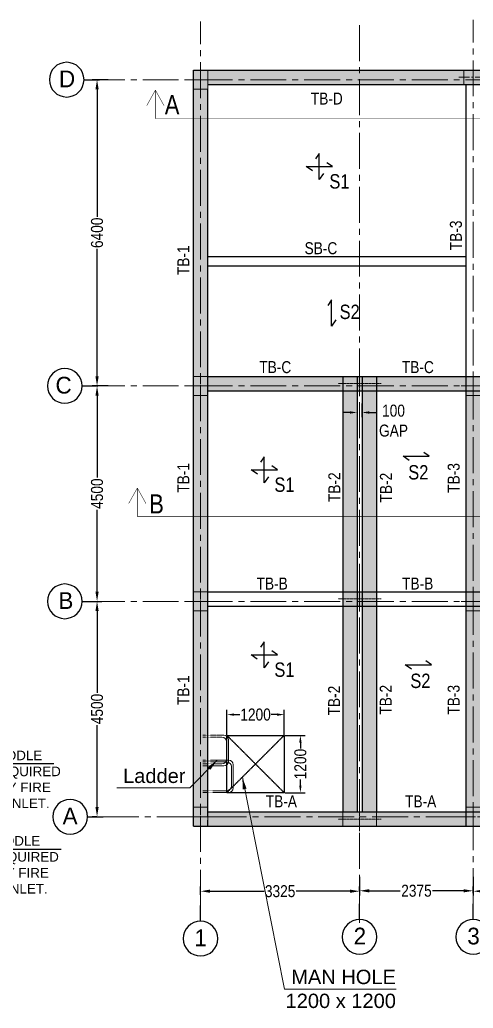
# Model space of a CAD drawing. Header units: inches. Extents: x -82712 to 364260, y -240815 to -94944.
# Drawn here: x 16721 to 26200, y -144768 to -124115 of the extents above; entities that cross this region are included whole.
import ezdxf
from ezdxf.enums import TextEntityAlignment as Align

# ---------------------------------------------------------------- set-up
doc = ezdxf.new("R2010")
doc.units = ezdxf.units.IN
doc.header["$MEASUREMENT"] = 0
for name, pattern in [('$DDT_AUDIT_GENERATED_(C)', [0]), ('CENTER2', [1.125, 0.75, -0.125, 0.125, -0.125]), ('DASHED2', [0.375, 0.25, -0.125]), ('HIDDEN', [0.375, 0.25, -0.125]), ('{ Leader Line}', [0])]:
    doc.linetypes.add(name, pattern=pattern)
doc.layers.get('Defpoints').update_dxf_attribs({"color": 8})
for name, color, linetype, lineweight in [('2MM', 8, 'Continuous', 20), ('BEAM - STR', 150, 'HIDDEN', 25), ('CENTER LINE', 1, 'CENTER2', 18), ('COLUMN - HACTH - STR', 25, '$DDT_AUDIT_GENERATED_(C)', 15), ('COLUMN - STR', 6, 'Continuous', 13), ('DIM - TANK', 94, '{ Leader Line}', 13), ('SECTION', 60, 'Continuous', 30), ('SECTION -  LINE - STR', 3, 'Continuous', 20), ('slab projection', 75, 'Continuous', 25), ('text', 7, 'Continuous', 25), ('TITAL', 7, 'Continuous', 18)]:
    doc.layers.add(name, color=color, linetype=linetype, lineweight=lineweight)
for name, color, linetype in [('BEAM TEXT', 60, 'Continuous'), ('COL', 6, 'Continuous'), ('Dim', 135, 'Continuous'), ('DIM.', 30, 'Continuous'), ('Grid', 8, 'CENTER2'), ('R.C.C. WALL - TANK', 32, 'Continuous'), ('WALL', 1, 'Continuous')]:
    doc.layers.add(name, color=color, linetype=linetype)
doc.styles.add('a1', font='arial.ttf', dxfattribs={"height": 0.3})
doc.styles.add('Annotative', font='arial.ttf')
doc.styles.add('ARIAL', font='arial.ttf')
doc.styles.add('ARIAL NARROW', font='ARIALN.TTF')
doc.styles.add('HS', font='ARIALN.TTF', dxfattribs={"height": 0.25})
doc.styles.add('PRADEEP - BOLD - STR', font='ANTQUAB.TTF')
doc.dimstyles.new('ISO-10', dxfattribs={"dimtxt": 125, "dimasz": 100, "dimexe": 30, "dimexo": 60, "dimgap": 30, "dimtad": 0, "dimdec": 0, "dimzin": 0, "dimdsep": 46, "dimtxsty": 'ARIAL NARROW', "dimcen": 0.09, "dimadec": 0, "dimazin": 0, "dimtfac": 1, "dimtdec": 0, "dimtofl": 0, "dimtmove": 0, "dimatfit": 3, "dimfxl": 1, "dimtolj": 1, "dimtzin": 0, "dimlwe": 13, "dimarcsym": 0})
doc.dimstyles.new('RF DIM', dxfattribs={"dimtxt": 0.275, "dimasz": 0.2, "dimexe": 0.1, "dimexo": 0.0225, "dimgap": 0.09, "dimtad": 0, "dimdec": 0, "dimlfac": 1000, "dimzin": 0, "dimdsep": 46, "dimtxsty": 'ARIAL', "dimblk": 'OBLIQUE', "dimcen": 0.09, "dimclrd": 125, "dimclre": 125, "dimclrt": 2, "dimadec": 0, "dimazin": 0, "dimtfac": 1, "dimtdec": 0, "dimtofl": 0, "dimtmove": 1, "dimatfit": 3, "dimfxl": 1, "dimtolj": 1, "dimtzin": 0, "dimlwd": 13, "dimlwe": 13, "dimarcsym": 0})
pattern_1 = [(50, (20350.47, -125166.16), (358.63, -31.376), [37.5, -412.5]), (355, (20350.47, -125166.16), (-69.3757, 376.096), [30, -330]), (100.4514, (20380.36, -125168.77), (289.2544, 344.72), [31.87, -350.571]), (46.1842, (20350.47, -125066.16), (533.621, -82.76), [56.25, -618.75]), (96.6356, (20394.94, -125073.05), (467.331, 487.059), [47.805, -525.857]), (351.1842, (20350.5, -125066.16), (467.331, 487.059), [45, -495]), (21, (20400.47, -125091.16), (298.4535, -201.3094), [37.5, -412.5]), (326, (20400.47, -125091.16), (121.6577, 362.575), [30, -330]), (71.4514, (20425.34, -125107.93), (420.111, 161.2656), [31.87, -350.571]), (37.5, (20350.47, -125166.16), (6.0799, 166.4469), [0, -326, 0, -335, 0, -331.25]), (7.5, (20350.47, -125166.16), (131.5348, 197.2059), [0, -191, 0, -318.5, 0, -126.25]), (327.5, (20238.97, -125166.16), (266.9112, -11.2774), [0, -125, 0, -390, 0, -517.5]), (317.5, (20188.97, -125166.16), (291.593, 50.0525), [0, -162.5, 0, -259, 0, -367.5])]

# ---------------------------------------------------------------- blocks, each defined once
blk = doc.blocks.new('COL')
at = {"layer": 'COLUMN - HACTH - STR'}
blk.add_hatch(color=256, dxfattribs=at).paths.add_polyline_path([(-0.15, -0.2), (0.15, -0.2), (0.15, 0.2), (-0.15, 0.2)])
at = {"layer": 'CENTER LINE', "ltscale": 0.3}
for p, q in [((0, -0.3), (0, 0.3)), ((-0.25, 0), (0.25, 0))]:
    blk.add_line(p, q, dxfattribs=at)
at = {"layer": 'COLUMN - STR'}
blk.add_lwpolyline([(-0.15, -0.2), (0.15, -0.2), (0.15, 0.2), (-0.15, 0.2)], close=True, dxfattribs=at)
blk = doc.blocks.new('GT')
at = {"layer": 'Grid', "color": 1, "linetype": 'Continuous', "ltscale": 3}
blk.add_line((0, 0.436), (0, 0), dxfattribs=at)
blk.add_circle((0, 0.919), 0.483, dxfattribs=at)
blk = doc.blocks.new('*D951')
at = {"layer": 'Defpoints', "color": 0, "ltscale": 200, "transparency": 16777216}
for p in [(150, -17240), (3475, -17157), (3475, -17157)]:
    blk.add_point(p, dxfattribs=at)
at = {"layer": 'DIM.', "color": 0, "lineweight": -2, "ltscale": 200, "transparency": 16777216}
for p, q in [((150, -17230), (150, -17057)), ((3475, -17147), (3475, -17057)), ((350, -17157), (1476, -17157)), ((3275, -17157), (2149, -17157))]:
    blk.add_line(p, q, dxfattribs=at)
at = {"layer": 'DIM.', "color": 0, "ltscale": 200, "transparency": 16777216}
for points in [[(350, -17123), (350, -17190), (150, -17157)], [(3275, -17123), (3275, -17190), (3475, -17157)]]:
    blk.add_solid(points, dxfattribs=at)
at = {"layer": 'DIM.', "color": 0, "ltscale": 200, "transparency": 16777216, "insert": (1813, -17157), "char_height": 250, "attachment_point": 5, "style": 'ARIAL NARROW'}
blk.add_mtext('\\A1;3325', dxfattribs=at)
blk = doc.blocks.new('*D952')
at = {"layer": 'Defpoints', "color": 0, "ltscale": 200, "transparency": 16777216}
for p in [(5850, -17205), (12050, -17157), (12050, -17268)]:
    blk.add_point(p, dxfattribs=at)
at = {"layer": 'DIM.', "color": 0, "lineweight": -2, "ltscale": 200, "transparency": 16777216}
for p, q in [((5850, -17195), (5850, -17057)), ((12050, -17258), (12050, -17057)), ((6050, -17157), (8614, -17157)), ((11850, -17157), (9286, -17157))]:
    blk.add_line(p, q, dxfattribs=at)
at = {"layer": 'DIM.', "color": 0, "ltscale": 200, "transparency": 16777216}
for points in [[(6050, -17123), (6050, -17190), (5850, -17157)], [(11850, -17123), (11850, -17190), (12050, -17157)]]:
    blk.add_solid(points, dxfattribs=at)
at = {"layer": 'DIM.', "color": 0, "ltscale": 200, "transparency": 16777216, "insert": (8950, -17157), "char_height": 250, "attachment_point": 5, "style": 'ARIAL NARROW'}
blk.add_mtext('\\A1;6200', dxfattribs=at)
blk = doc.blocks.new('*D953')
at = {"layer": 'Defpoints', "color": 0, "ltscale": 200, "transparency": 16777216}
for p in [(12050, -17268), (18200, -17157), (18200, -17240)]:
    blk.add_point(p, dxfattribs=at)
at = {"layer": 'DIM.', "color": 0, "lineweight": -2, "ltscale": 200, "transparency": 16777216}
for p, q in [((12050, -17258), (12050, -17057)), ((18200, -17230), (18200, -17057)), ((12250, -17157), (14789, -17157)), ((18000, -17157), (15461, -17157))]:
    blk.add_line(p, q, dxfattribs=at)
at = {"layer": 'DIM.', "color": 0, "ltscale": 200, "transparency": 16777216}
for points in [[(12250, -17123), (12250, -17190), (12050, -17157)], [(18000, -17123), (18000, -17190), (18200, -17157)]]:
    blk.add_solid(points, dxfattribs=at)
at = {"layer": 'DIM.', "color": 0, "ltscale": 200, "transparency": 16777216, "insert": (15125, -17157), "char_height": 250, "attachment_point": 5, "style": 'ARIAL NARROW'}
blk.add_mtext('\\A1;6150', dxfattribs=at)
blk = doc.blocks.new('*D954')
at = {"layer": 'Defpoints', "color": 0, "ltscale": 200, "transparency": 16777216}
for p in [(-2014, -200), (-1770, -200), (-1770, -6600)]:
    blk.add_point(p, dxfattribs=at)
at = {"layer": 'DIM.', "color": 0, "lineweight": -2, "ltscale": 200, "transparency": 16777216}
for p, q in [((-1780, -200), (-2114, -200)), ((-2014, -400), (-2014, -3064)), ((-2014, -6400), (-2014, -3736)), ((-1780, -6600), (-2114, -6600))]:
    blk.add_line(p, q, dxfattribs=at)
at = {"layer": 'DIM.', "color": 0, "ltscale": 200, "transparency": 16777216}
for points in [[(-2047, -400), (-1981, -400), (-2014, -200)], [(-2047, -6400), (-1981, -6400), (-2014, -6600)]]:
    blk.add_solid(points, dxfattribs=at)
at = {"layer": 'DIM.', "color": 0, "ltscale": 200, "transparency": 16777216, "insert": (-2014, -3400), "char_height": 250, "attachment_point": 5, "rotation": 90, "style": 'ARIAL NARROW'}
blk.add_mtext('\\A1;6400', dxfattribs=at)
blk = doc.blocks.new('*D955')
at = {"layer": 'Defpoints', "color": 0, "ltscale": 200, "transparency": 16777216}
for p in [(-1831, -6600), (-2184, -11100), (-2014, -11100)]:
    blk.add_point(p, dxfattribs=at)
at = {"layer": 'DIM.', "color": 0, "lineweight": -2, "ltscale": 200, "transparency": 16777216}
for p, q in [((-1841, -6600), (-2114, -6600)), ((-2014, -6800), (-2014, -8510)), ((-2014, -10900), (-2014, -9190)), ((-2174, -11100), (-1914, -11100))]:
    blk.add_line(p, q, dxfattribs=at)
at = {"layer": 'DIM.', "color": 0, "ltscale": 200, "transparency": 16777216}
for points in [[(-2047, -6800), (-1981, -6800), (-2014, -6600)], [(-2047, -10900), (-1981, -10900), (-2014, -11100)]]:
    blk.add_solid(points, dxfattribs=at)
at = {"layer": 'DIM.', "color": 0, "ltscale": 200, "transparency": 16777216, "insert": (-2014, -8850), "char_height": 250, "attachment_point": 5, "rotation": 90, "style": 'ARIAL NARROW'}
blk.add_mtext('\\A1;4500', dxfattribs=at)
blk = doc.blocks.new('*D956')
at = {"layer": 'Defpoints', "color": 0, "ltscale": 200, "transparency": 16777216}
for p in [(-2184, -11100), (-2014, -15600), (-2008, -15600)]:
    blk.add_point(p, dxfattribs=at)
at = {"layer": 'DIM.', "color": 0, "lineweight": -2, "ltscale": 200, "transparency": 16777216}
for p, q in [((-2174, -11100), (-1914, -11100)), ((-2014, -11300), (-2014, -13010)), ((-2014, -15400), (-2014, -13690)), ((-2018, -15600), (-2114, -15600))]:
    blk.add_line(p, q, dxfattribs=at)
at = {"layer": 'DIM.', "color": 0, "ltscale": 200, "transparency": 16777216}
for points in [[(-2047, -11300), (-1981, -11300), (-2014, -11100)], [(-2047, -15400), (-1981, -15400), (-2014, -15600)]]:
    blk.add_solid(points, dxfattribs=at)
at = {"layer": 'DIM.', "color": 0, "ltscale": 200, "transparency": 16777216, "insert": (-2014, -13350), "char_height": 250, "attachment_point": 5, "rotation": 90, "style": 'ARIAL NARROW'}
blk.add_mtext('\\A1;4500', dxfattribs=at)
blk = doc.blocks.new('*D790')
at = {"layer": 'Defpoints', "color": 0, "ltscale": 200, "transparency": 16777216}
for p in [(3475, -16843), (5850, -16843), (5850, -17148)]:
    blk.add_point(p, dxfattribs=at)
at = {"layer": 'DIM.', "color": 0, "lineweight": -2, "ltscale": 200, "transparency": 16777216}
for p, q in [((3475, -16853), (3475, -17248)), ((5850, -16853), (5850, -17248)), ((3675, -17148), (4324, -17148)), ((5650, -17148), (5001, -17148))]:
    blk.add_line(p, q, dxfattribs=at)
at = {"layer": 'DIM.', "color": 0, "ltscale": 200, "transparency": 16777216}
for points in [[(3675, -17115), (3675, -17182), (3475, -17148)], [(5650, -17115), (5650, -17182), (5850, -17148)]]:
    blk.add_solid(points, dxfattribs=at)
at = {"layer": 'DIM.', "color": 0, "ltscale": 200, "transparency": 16777216, "insert": (4663, -17148), "char_height": 250, "attachment_point": 5, "style": 'ARIAL NARROW'}
blk.add_mtext('\\A1;2375', dxfattribs=at)
blk = doc.blocks.new('*D589')
at = {"layer": 'Defpoints', "color": 0, "ltscale": 200, "transparency": 16777216}
for p in [(22250, -139066), (22587, -139066), (22250, -140266)]:
    blk.add_point(p, dxfattribs=at)
at = {"layer": 'DIM - TANK', "color": 0, "lineweight": -2, "ltscale": 200, "transparency": 16777216}
for p, q in [((22260, -139066), (22687, -139066)), ((22587, -139216), (22587, -139340)), ((22587, -140116), (22587, -139992)), ((22260, -140266), (22687, -140266))]:
    blk.add_line(p, q, dxfattribs=at)
at = {"layer": 'DIM - TANK', "color": 0, "ltscale": 200, "transparency": 16777216}
for points in [[(22562, -139216), (22612, -139216), (22587, -139066)], [(22562, -140116), (22612, -140116), (22587, -140266)]]:
    blk.add_solid(points, dxfattribs=at)
at = {"layer": 'DIM - TANK', "color": 0, "ltscale": 200, "transparency": 16777216, "insert": (22587, -139666), "char_height": 250, "attachment_point": 5, "rotation": 90, "style": 'ARIAL NARROW'}
blk.add_mtext('\\A1;1200', dxfattribs=at)
blk = doc.blocks.new('_Oblique')
at = {"layer": '2MM', "color": 0, "lineweight": -2}
blk.add_line((-0.5, -0.5), (0.5, 0.5), dxfattribs=at)
blk = doc.blocks.new('*D588')
at = {"layer": 'Defpoints', "color": 0, "ltscale": 200, "transparency": 16777216}
for p in [(22250, -138633), (21050, -139066), (22250, -139066)]:
    blk.add_point(p, dxfattribs=at)
at = {"layer": 'DIM - TANK', "color": 0, "lineweight": -2, "ltscale": 200, "transparency": 16777216}
for p, q in [((21050, -139056), (21050, -138533)), ((22250, -139056), (22250, -138533)), ((21200, -138633), (21324, -138633)), ((22100, -138633), (21977, -138633))]:
    blk.add_line(p, q, dxfattribs=at)
at = {"layer": 'DIM - TANK', "color": 0, "ltscale": 200, "transparency": 16777216}
for points in [[(21200, -138608), (21200, -138658), (21050, -138633)], [(22100, -138608), (22100, -138658), (22250, -138633)]]:
    blk.add_solid(points, dxfattribs=at)
at = {"layer": 'DIM - TANK', "color": 0, "ltscale": 200, "transparency": 16777216, "insert": (21650, -138633), "char_height": 250, "attachment_point": 5, "style": 'ARIAL NARROW'}
blk.add_mtext('\\A1;1200', dxfattribs=at)
blk = doc.blocks.new('*D816')
at = {"layer": 'Defpoints', "color": 0, "ltscale": 200, "transparency": 16777216}
for p in [(23775, -132121), (23875, -132121), (23875, -132320)]:
    blk.add_point(p, dxfattribs=at)
at = {"layer": 'DIM - TANK', "color": 0, "lineweight": -2, "ltscale": 200, "transparency": 16777216}
for p, q in [((23775, -132131), (23775, -132420)), ((23875, -132131), (23875, -132420)), ((23625, -132320), (23475, -132320)), ((24025, -132320), (24175, -132320))]:
    blk.add_line(p, q, dxfattribs=at)
at = {"layer": 'DIM - TANK', "color": 0, "ltscale": 200, "transparency": 16777216}
for points in [[(23625, -132295), (23625, -132345), (23775, -132320)], [(24025, -132295), (24025, -132345), (23875, -132320)]]:
    blk.add_solid(points, dxfattribs=at)
at = {"layer": 'DIM - TANK', "color": 0, "ltscale": 200, "transparency": 16777216, "insert": (24534, -132492), "char_height": 250, "attachment_point": 5, "style": 'ARIAL NARROW'}
blk.add_mtext('\\A1;100\\PGAP', dxfattribs=at)
blk = doc.blocks.new('A$C380922C6')
at = {"layer": 'COLUMN - HACTH - STR'}
for points in [[(3125, -6700), (3125, -6400), (3825, -6400), (3825, -6700)], [(3125, -11200), (3125, -10900), (3825, -10900), (3825, -11200)], [(3125, -15800), (3125, -15500), (3825, -15500), (3825, -15800)]]:
    blk.add_hatch(color=256, dxfattribs=at).paths.add_polyline_path(points)
at = {"layer": 'CENTER LINE'}
blk.add_lwpolyline([(3475, -6300), (3475, -6800)], dxfattribs=at)
at = {"layer": 'CENTER LINE', "ltscale": 0.3}
for points in [[(3925, -6550), (3025, -6550)], [(3475, -10800), (3475, -11300)], [(3925, -11050), (3025, -11050)], [(3475, -15400), (3475, -15900)], [(3925, -15650), (3025, -15650)]]:
    blk.add_lwpolyline(points, dxfattribs=at)
at = {"layer": 'COLUMN - STR'}
for points in [[(3125, -6700), (3125, -6400), (3825, -6400), (3825, -6700)], [(3125, -11200), (3125, -10900), (3825, -10900), (3825, -11200)], [(3125, -15800), (3125, -15500), (3825, -15500), (3825, -15800)]]:
    blk.add_lwpolyline(points, close=True, dxfattribs=at)
at = {"layer": 'Grid', "color": 251, "lineweight": 13, "ltscale": 1000}
for p, q in [((3475, -17814.2), (3475, 1051.6)), ((5850, -17422.2), (5850, 1051.6)), ((12050, -17422.2), (12050, 1051.6)), ((150, -17458.5), (150, 1015.3)), ((18200, -17458.5), (18200, 1015.3)), ((-2184.1, -200), (18721.5, -200)), ((-2184.1, -6600), (18810.1, -6600)), ((-2184.1, -11100), (18810.1, -11100)), ((-1888.6, -15600), (18684.7, -15600))]:
    blk.add_line(p, q, dxfattribs=at)
at = {"layer": 'COL', "xscale": 1000, "yscale": 1000, "zscale": 1000}
for p in [(150, -200), (18200, -200), (150, -6600), (5850, -6600), (12050, -6600), (18200, -6600), (150, -11100), (5850, -11100), (12050, -11100), (18200, -11100), (150, -15600), (5850, -15600), (12050, -15600), (18200, -15600)]:
    blk.add_blockref('COL', p, dxfattribs=at)
at = {"layer": 'COL', "xscale": 1000, "yscale": 1000, "zscale": 1000, "rotation": 270}
for p in [(5850, -150), (12100, -150)]:
    blk.add_blockref('COL', p, dxfattribs=at)
at = {"layer": 'Grid', "color": 1, "zscale": 750}
for p, xscale, yscale, rotation in [((-1959.6, -200), -750.0000000000032, 750.0000000000032, 90), ((-2000, -6600), -750.0000000000032, 750.0000000000032, 90), ((-2000.1, -11100), -750.0000000000032, 750.0000000000032, 90), ((-1888.6, -15600), -750.0000000000032, 750.0000000000032, 90), ((150, -17458.5), -750, 750, 180), ((3475, -17422.2), -750, 750, 180), ((5850, -17422.2), -750, 750, 180), ((12050, -17456.1), -750, 750, 180), ((18200, -17458.5), -750, 750, 180)]:
    blk.add_blockref('GT', p, dxfattribs=dict(at, xscale=xscale, yscale=yscale, rotation=rotation))
at = {"layer": 'Grid', "color": 1, "style": 'PRADEEP - BOLD - STR'}
for s, p in [('D', (-2640.9, -358.8)), ('C', (-2713.3, -6758.8)), ('B', (-2665.4, -11258.8)), ('A', (-2577.9, -15758.8)), ('1', (150, -18306.7)), ('2', (3480.8, -18269)), ('3', (5855.8, -18269)), ('4', (12050, -18304.3)), ('5', (18200, -18306.7))]:
    blk.add_text(s, height=350, dxfattribs=at).set_placement(p, align=Align.CENTER)
at = {"layer": 'DIM.', "ltscale": 200}
for base, p1, p2, angle, picture, middle in [((-2013.9, -200), (-1770.5, -6600), (-1770.5, -200), 270, '*D954', (-2013.9, -3400)), ((-2013.9, -11100), (-1830.5, -6600), (-2184.1, -11100), 90, '*D955', (-2013.9, -8850)), ((-2013.9, -15600), (-2184.1, -11100), (-2008.1, -15600), 90, '*D956', (-2013.9, -13350))]:
    dim = blk.add_linear_dim(base=base, p1=p1, p2=p2, angle=angle, dimstyle='ISO-10', override={"dimtxt": 250, "dimasz": 200, "dimexe": 100, "dimexo": 10, "dimdle": 100, "dimlwe": 65534}, dxfattribs=at)
    dim.commit()
    dim.dimension.update_dxf_attribs({"geometry": picture, "text_midpoint": middle})
for base, p1, p2, picture, middle in [((5850, -17148.3), (3475, -16843.2), (5850, -16843.2), '*D790', (4662.5, -17148.3)), ((3475, -17156.8), (150, -17240.1), (3475, -17156.8), '*D951', (1812.5, -17156.8)), ((12050, -17156.8), (5850, -17205.4), (12050, -17268.2), '*D952', (8950, -17156.8)), ((18200, -17156.8), (12050, -17268.2), (18200, -17240.1), '*D953', (15125, -17156.8))]:
    dim = blk.add_linear_dim(base=base, p1=p1, p2=p2, dimstyle='ISO-10', override={"dimtxt": 250, "dimasz": 200, "dimexe": 100, "dimexo": 10, "dimdle": 100, "dimlwe": 65534}, dxfattribs=at)
    dim.commit()
    dim.dimension.update_dxf_attribs({"geometry": picture, "text_midpoint": middle})

msp = doc.modelspace()

# ---------------------------------------------------------------- hatches: boundary and pattern name
h = msp.add_hatch()
h.set_pattern_fill('AR-CONC', color=253, scale=50)
h.set_pattern_definition(pattern_1)
h.paths.add_polyline_path([(20350.4737, -125166.1553), (38400.4737, -125166.1553), (38400.4737, -125466.1553), (20350.4737, -125466.1553)])
h = msp.add_hatch()
h.set_pattern_fill('AR-CONC', color=253, scale=50)
h.set_pattern_definition(pattern_1)
h.paths.add_polyline_path([(20350.4737, -125466.1553), (20650.4737, -125466.1553), (20650.4737, -140966.1553), (20350.4737, -140966.1553)])
h = msp.add_hatch()
h.set_pattern_fill('AR-CONC', color=253, scale=50)
h.set_pattern_definition(pattern_1)
h.paths.add_polyline_path([(20650.4737, -131866.1553), (38400.4737, -131866.1553), (38400.4737, -131566.1553), (20650.4737, -131566.1553)])
h = msp.add_hatch()
h.set_pattern_fill('AR-CONC', color=253, scale=50)
h.set_pattern_definition([(50, (20375.47, -125166.16), (358.63, -31.376), [37.5, -412.5]), (355, (20375.47, -125166.16), (-69.376, 376.096), [30, -330]), (100.4514, (20405.36, -125168.77), (289.2544, 344.72), [31.87, -350.571]), (46.1842, (20375.47, -125066.16), (533.621, -82.76), [56.25, -618.75]), (96.6356, (20419.94, -125073.05), (467.331, 487.06), [47.805, -525.857]), (351.184, (20375.5, -125066.16), (467.331, 487.06), [45, -495]), (21, (20425.47, -125091.16), (298.4535, -201.3094), [37.5, -412.5]), (326, (20425.47, -125091.16), (121.658, 362.575), [30, -330]), (71.4514, (20450.34, -125107.93), (420.111, 161.2656), [31.87, -350.571]), (37.5, (20375.47, -125166.16), (6.0799, 166.4469), [0, -326, 0, -335, 0, -331.25]), (7.5, (20375.47, -125166.16), (131.5348, 197.2059), [0, -191, 0, -318.5, 0, -126.25]), (327.5, (20263.97, -125166.16), (266.9112, -11.2774), [0, -125, 0, -390, 0, -517.5]), (317.5, (20213.97, -125166.16), (291.593, 50.0525), [0, -162.5, 0, -259, 0, -367.5])])
h.paths.add_polyline_path([(23475.4737, -140666.1553), (23775.4737, -140666.1553), (23775.4737, -131866.1553), (23475.4737, -131866.1553)])
h = msp.add_hatch()
h.set_pattern_fill('AR-CONC', color=253, scale=50)
h.set_pattern_definition([(50, (20325.47, -125166.16), (358.63, -31.376), [37.5, -412.5]), (355, (20325.47, -125166.16), (-69.376, 376.096), [30, -330]), (100.4514, (20355.36, -125168.77), (289.2544, 344.72), [31.87, -350.571]), (46.1842, (20325.47, -125066.16), (533.621, -82.76), [56.25, -618.75]), (96.6356, (20369.94, -125073.05), (467.331, 487.06), [47.805, -525.857]), (351.184, (20325.5, -125066.16), (467.331, 487.06), [45, -495]), (21, (20375.47, -125091.16), (298.4535, -201.3094), [37.5, -412.5]), (326, (20375.47, -125091.16), (121.658, 362.575), [30, -330]), (71.4514, (20400.34, -125107.93), (420.111, 161.2656), [31.87, -350.571]), (37.5, (20325.47, -125166.16), (6.0799, 166.4469), [0, -326, 0, -335, 0, -331.25]), (7.5, (20325.47, -125166.16), (131.5348, 197.2059), [0, -191, 0, -318.5, 0, -126.25]), (327.5, (20213.97, -125166.16), (266.9112, -11.2774), [0, -125, 0, -390, 0, -517.5]), (317.5, (20163.97, -125166.16), (291.593, 50.0525), [0, -162.5, 0, -259, 0, -367.5])])
h.paths.add_polyline_path([(23875.4737, -131866.1553), (24175.4737, -131866.1553), (24175.4737, -140666.1553), (23875.4737, -140666.1553)])
h = msp.add_hatch()
h.set_pattern_fill('AR-CONC', color=253, scale=50)
h.set_pattern_definition(pattern_1)
h.paths.add_polyline_path([(26050.4737, -140666.1553), (26350.4737, -140666.1553), (26350.4737, -131866.1553), (26050.4737, -131866.1553)])
h = msp.add_hatch()
h.set_pattern_fill('AR-CONC', color=253, scale=50)
h.set_pattern_definition(pattern_1)
h.paths.add_polyline_path([(38400.4737, -140666.1553), (20650.4737, -140666.1553), (20650.4737, -140966.1553), (38400.4737, -140966.1553)])

# ---------------------------------------------------------------- linework, layer by layer
at = {"layer": 'BEAM - STR'}
for p, q in [((20650.4737, -125166.1553), (38700.4737, -125166.1553)), ((20650.4737, -125466.1553), (38400.4737, -125466.1553)), ((22250.4737, -140266.1553), (21050.4737, -139066.1553)), ((21050.4737, -140266.1553), (22250.4737, -139066.1553))]:
    msp.add_line(p, q, dxfattribs=at)
at = {"layer": 'BEAM - STR', "lineweight": 25}
for p, q in [((20350.4737, -140966.1553), (20350.4737, -125566.1553)), ((20650.4737, -140666.1553), (20650.4737, -125566.1553)), ((26050.4737, -140666.1553), (26050.4737, -125466.1553)), ((26050.4737, -129066.1553), (20650.4737, -129066.1553)), ((26050.4737, -129266.1553), (20650.4737, -129266.1553)), ((20650.4737, -131566.1553), (38400.4737, -131566.1553)), ((20650.4737, -131866.1553), (38400.4737, -131866.1553)), ((20650.4737, -136066.1553), (38400.4737, -136066.1553)), ((20650.4737, -136366.1553), (38400.4737, -136366.1553)), ((20650.4737, -140666.1553), (38400.4737, -140666.1553)), ((20350.4737, -140966.1553), (38700.4737, -140966.1553))]:
    msp.add_line(p, q, dxfattribs=at)
at = {"layer": 'BEAM - STR', "lineweight": 25, "elevation": 0}
for points in [[(23475.4737, -131566.1553), (23475.4737, -140666.1553)], [(23775.4737, -131566.1553), (23775.4737, -140666.1553)], [(23875.4737, -131566.1553), (23875.4737, -140666.1553)], [(24175.4737, -131566.1553), (24175.4737, -140666.1553)]]:
    msp.add_lwpolyline(points, dxfattribs=at)
at = {"layer": 'BEAM - STR', "elevation": 0}
msp.add_lwpolyline([(21050.4737, -140266.1553), (21050.4737, -139066.1553), (22250.4737, -139066.1553), (22250.4737, -140266.1553)], close=True, dxfattribs=at)
at = {"layer": 'R.C.C. WALL - TANK'}
for p, q in [((20650.4737, -131566.1553), (38400.4737, -131566.1553)), ((26050.4737, -140966.1553), (26050.4737, -131566.1553)), ((20650.4737, -131866.1553), (38400.4737, -131866.1553)), ((20350.4737, -140966.1553), (30250.4737, -140966.1553))]:
    msp.add_line(p, q, dxfattribs=at)
at = {"layer": 'R.C.C. WALL - TANK', "elevation": 0}
for points in [[(20350.4737, -140966.1553), (20350.4737, -125166.1553), (38700.4737, -125166.1553), (38700.4737, -140966.1553)], [(23475.4737, -131866.1553), (23475.4737, -140666.1553)], [(23775.4737, -131866.1553), (23775.4737, -140666.1553)], [(23875.4737, -131866.1553), (23875.4737, -140666.1553)], [(24175.4737, -131866.1553), (24175.4737, -140666.1553)]]:
    msp.add_lwpolyline(points, dxfattribs=at)
at = {"layer": 'SECTION', "color": 253, "linetype": 'CENTER2', "lineweight": 15, "ltscale": 1500, "const_width": 10, "elevation": 0}
for points in [[(19555.906, -125584.3259), (19374.7182, -125909.4637)], [(19555.906, -125584.3259), (19555.906, -126176.3396), (39576.5277, -126176.3396), (39576.5277, -125584.3259)], [(19555.906, -125584.3259), (19737.0938, -125909.4637)], [(19178.3023, -133898.2401), (18997.1145, -134223.3779)], [(19178.3023, -133898.2401), (19178.3023, -134490.2537), (39825.0769, -134490.2537), (39825.0769, -133898.2401)], [(19178.3023, -133898.2401), (19359.4901, -134223.3779)]]:
    msp.add_lwpolyline(points, dxfattribs=at)
at = {"layer": 'slab projection', "elevation": 0}
for points in [[(23073.2461, -127326.1006), (22981.933, -127454.84), (22981.933, -126907.6978), (22901.3626, -127020.3447)], [(22837.1013, -127272.5819), (22708.3619, -127181.2689), (23255.5041, -127181.2689), (23142.8572, -127100.6984)], [(23329.9079, -130387.279), (23238.5948, -130516.0184), (23238.5948, -129968.8762), (23158.0244, -130081.5231)], [(24862.7673, -133325.524), (24734.028, -133234.2109), (25281.1702, -133234.2109), (25168.5232, -133153.6405)], [(21923.7314, -133663.0206), (21832.4183, -133791.76), (21832.4183, -133244.6178), (21751.8479, -133357.2647)], [(21687.5865, -133609.5019), (21558.8472, -133518.1889), (22105.9894, -133518.1889), (21993.3424, -133437.6184)], [(21923.0426, -137528.4502), (21831.7295, -137657.1896), (21831.7295, -137110.0474), (21751.1591, -137222.6943)], [(21686.8977, -137474.9315), (21558.1584, -137383.6185), (22105.3006, -137383.6185), (21992.6537, -137303.048)], [(24906.489, -137682.3275), (24777.7497, -137591.0144), (25324.8919, -137591.0144), (25212.245, -137510.444)]]:
    msp.add_lwpolyline(points, dxfattribs=at)
at = {"layer": 'TITAL', "color": 137, "linetype": 'HIDDEN', "ltscale": 0.5}
for p, q in [((20550.4737, -139062.8023, 0.0001), (20850.4737, -139062.8023, 0.0001)), ((20550.4737, -139103.0627, 0.0001), (20850.4737, -139103.0627, 0.0001)), ((20550.4737, -139582.8023, 0.0001), (20850.4737, -139582.8023, 0.0001)), ((20550.4737, -139623.0627, 0.0001), (20850.4737, -139623.0627, 0.0001)), ((20850.4737, -139662.542, 0.0001), (20550.4737, -139662.542, 0.0001)), ((20850.4737, -139702.8023, 0.0001), (20550.4737, -139702.8023, 0.0001)), ((20850.4737, -140222.542, 0.0001), (20550.4737, -140222.542, 0.0001)), ((20850.4737, -140262.8023, 0.0001), (20550.4737, -140262.8023, 0.0001))]:
    msp.add_line(p, q, dxfattribs=at)
at = {"layer": 'TITAL', "color": 137, "ltscale": 10}
for p, q in [((20850.4737, -139062.8023, 0.0001), (20988.1625, -139062.8023, 0.0001)), ((20850.4737, -139103.0627, 0.0001), (20947.9021, -139103.0627, 0.0001)), ((21044.527, -139199.6876, 0.0001), (21044.527, -139565.917, 0.0001)), ((21084.7874, -139159.4272, 0.0001), (21084.7874, -139606.1774, 0.0001)), ((20850.4737, -139582.8023, 0.0001), (21088.1625, -139582.8023, 0.0001)), ((20850.4737, -139623.0627, 0.0001), (21047.9021, -139623.0627, 0.0001)), ((20947.9021, -139662.542, 0.0001), (20850.4737, -139662.542, 0.0001)), ((20988.1625, -139702.8023, 0.0001), (20850.4737, -139702.8023, 0.0001)), ((21144.527, -139719.6876, 0.0001), (21144.527, -140125.917, 0.0001)), ((21184.7874, -139679.4272, 0.0001), (21184.7874, -140166.1774, 0.0001)), ((21047.9021, -140222.542, 0.0001), (20850.4737, -140222.542, 0.0001)), ((21088.1625, -140262.8023, 0.0001), (20850.4737, -140262.8023, 0.0001))]:
    msp.add_line(p, q, dxfattribs=at)
for centre, start, end in [((20947.9021, -139199.6876, 0.0001), 0, 90), ((20988.1625, -139159.4272, 0.0001), 0, 90), ((20947.9021, -139565.917, 0.0001), 270, 0), ((20988.1625, -139606.1774, 0.0001), 270, 0), ((21088.1625, -139679.4272, 0.0001), 0, 90), ((21047.9021, -139719.6876, 0.0001), 0, 90), ((21047.9021, -140125.917, 0.0001), 270, 0), ((21088.1625, -140166.1774, 0.0001), 270, 0)]:
    msp.add_arc(centre, 96.6249, start, end, dxfattribs=at)
at = {"layer": 'WALL', "linetype": 'DASHED2', "ltscale": 500}
for p, q in [((20650.4737, -125466.1553), (38400.4737, -125466.1553)), ((20650.4737, -140966.1553), (20650.4737, -125566.1553)), ((20650.4737, -140666.1553), (38400.4737, -140666.1553))]:
    msp.add_line(p, q, dxfattribs=at)

# ---------------------------------------------------------------- block references
at = {"color": 3}
msp.add_blockref('A$C380922C6', (20350.4737, -125166.1553), dxfattribs=at)

# ---------------------------------------------------------------- texts
at = {"layer": 'BEAM TEXT', "style": 'ARIAL NARROW'}
for s, p in [('TB-D', (22805.0987, -125885.5981)), ('SB-C', (22674.5029, -129012.4341)), ('TB-C', (21728.3163, -131497.0497)), ('TB-C', (24708.7379, -131497.0497)), ('TB-B', (21671.2101, -136019.2831)), ('TB-B', (24712.7926, -136019.2831)), ('TB-A', (21863.227, -140570.7369)), ('TB-A', (24775.5884, -140570.7369))]:
    msp.add_text(s, height=250, dxfattribs=at).set_placement(p)
for s, p in [('TB-3', (25962.4392, -128930.7907)), ('TB-1', (20264.9212, -129450.3559)), ('TB-1', (20264.9212, -133995.8918)), ('TB-3', (25915.9582, -133998.6139)), ('TB-2', (23421.6887, -134192.4672)), ('TB-2', (24500.6951, -134200.8952)), ('TB-1', (20264.9212, -138434.0302)), ('TB-2', (23417.3794, -138650.4435)), ('TB-2', (24496.5965, -138633.5654)), ('TB-3', (25915.9582, -138633.5654))]:
    msp.add_text(s, height=250, rotation=90, dxfattribs=at).set_placement(p)
at = {"layer": 'SECTION -  LINE - STR', "char_height": 200, "attachment_point": 5, "style": 'Annotative'}
for s, insert, width in [('\\A1;100%%C PUDDLE FLANGE REQUIRED FOR 2 WAY FIRE BRIGADE INLET.', (16243.6139, -139987.6039, 0.0001), 2900.113261), ('\\A1;150%%C PUDDLE FLANGE REQUIRED FOR 4 WAY FIRE BRIGADE INLET.', (16202.6251, -141772.5239), 2662.359699)]:
    msp.add_mtext(s, dxfattribs=dict(at, insert=insert, width=width))
at = {"layer": 'slab projection', "style": 'ARIAL NARROW'}
for s, p in [('S1', (23193.3052, -127641.3296)), ('S2', (23407.253, -130367.4036)), ('S2', (24841.8758, -133720.3361)), ('S1', (22043.7904, -133978.2496)), ('S1', (22043.1016, -137843.6792)), ('S2', (24885.5975, -138077.1396))]:
    msp.add_text(s, height=300, dxfattribs=at).set_placement(p)
at = {"layer": 'text', "style": 'HS'}
for s, p in [('A', (19752.5113, -126089.7641)), ('B', (19426.8328, -134430.5704))]:
    msp.add_text(s, height=400, rotation=359.9998014, dxfattribs=at).set_placement(p)
at = {"layer": 'text', "char_height": 300, "style": 'a1'}
for s, insert, width, attachment_point in [('\\A1;Ladder', (18880.0589, -140066.5059, 0.0001), 5481.088634, 7), ('MAN HOLE\\P1200 x 1200 ', (24584.1144, -144768.0908, 0.0111), 5798.170389, 9)]:
    msp.add_mtext(s, dxfattribs=dict(at, insert=insert, width=width, attachment_point=attachment_point))

# ---------------------------------------------------------------- dimensions: what is measured, and where the dimension line sits
at = {"layer": 'DIM - TANK', "ltscale": 200}
dim = msp.add_linear_dim(base=(23875.4737, -132320.089), p1=(23775.4737, -132120.6833), p2=(23875.4737, -132120.6833), text='<>\\XGAP', dimstyle='ISO-10', override={"dimtxt": 250, "dimasz": 150, "dimexe": 100, "dimexo": 10, "dimdle": 100, "dimtmove": 2, "dimlwe": 65534}, dxfattribs=at)
dim.commit()
dim.dimension.update_dxf_attribs({"geometry": '*D816', "text_midpoint": (24534.4447, -132492.0113), "dimtype": 160})
dim = msp.add_linear_dim(base=(22250.4737, -138632.5164), p1=(21050.4737, -139066.1553), p2=(22250.4737, -139066.1553), angle=180, dimstyle='ISO-10', override={"dimtxt": 250, "dimasz": 150, "dimexe": 100, "dimexo": 10, "dimdle": 100, "dimtmove": 2, "dimlwe": 65534}, dxfattribs=at)
dim.commit()
dim.dimension.update_dxf_attribs({"geometry": '*D588', "text_midpoint": (21650.4737, -138632.5164)})
dim = msp.add_linear_dim(base=(22587.0852, -139066.1553), p1=(22250.4737, -140266.1553), p2=(22250.4737, -139066.1553), angle=90, dimstyle='ISO-10', override={"dimtxt": 250, "dimasz": 150, "dimexe": 100, "dimexo": 10, "dimdle": 100, "dimtmove": 2, "dimlwe": 65534}, dxfattribs=at)
dim.commit()
dim.dimension.update_dxf_attribs({"geometry": '*D589', "text_midpoint": (22587.0852, -139666.1553), "dimtype": 160})

# ---------------------------------------------------------------- leaders
at = {"layer": 'Dim', "linetype": 'Continuous', "ltscale": 2.5}
for points in [[(20850.4737, -139582.8023, 0.0001), (20273.1273, -140161.3127, 0.0001), (18748.1577, -140161.3127, 0.0001)], [(21373.5886, -139943.0404, 0), (22253.5539, -144367.8008, 0), (24586.0774, -144367.8008, 0)]]:
    msp.add_leader(points, dimstyle='RF DIM', override={"dimasz": 250}, dxfattribs=at)
at = {"layer": 'DIM.', "ltscale": 200}
for points in [[(14090.0908, -139326.8525), (14670.5543, -139656.0394), (17434.1656, -139656.0394)], [(14079.9818, -139926.8525), (14934.8375, -141443.7687), (17586.3345, -141443.7687)]]:
    msp.add_leader(points, dimstyle='ISO-10', override={"dimtxt": 150, "dimasz": 300, "dimexe": 100, "dimexo": 10, "dimdle": 100, "dimlwe": 65534}, dxfattribs=at)

doc.saveas('drawing.dxf')
